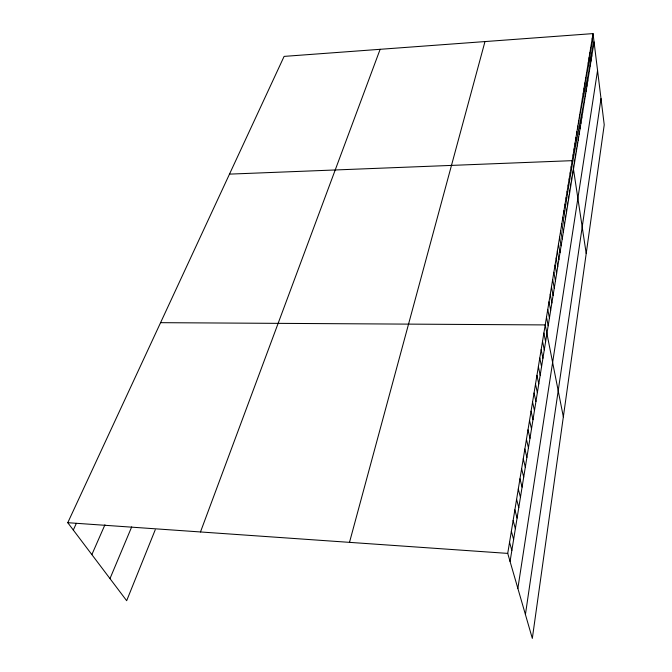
<?xml version="1.0" encoding="UTF-8"?>
<svg xmlns="http://www.w3.org/2000/svg" width="672" height="672" viewBox="0 0 672 672"><rect width="100%" height="100%" fill="white"/><g stroke="black" fill="none" stroke-linecap="round" stroke-linejoin="round"><path stroke-width="1.01" d="M525.42 614.536L601.012 98.591M517.86 588.42L597.559 70.451M510.065 561.473L594.065 42M593.032 33.6L604.229 124.824L532.325 638.4L507.73 553.4L593.032 33.6L284.113 56.389L67.771 522.698L126.664 600.701L155.24 529.796M349.499 542.363L484.982 41.572M200.483 531.955L380.134 49.308M109.981 578.609L131.695 526.89M91.862 554.61L104.924 524.815M73.298 530.023L76.356 523.337M229.488 174.124L572.183 160.658L586.211 253.529M160.574 322.669L545.227 324.92L563.346 416.842M67.771 522.698L507.73 553.4M509.552 542.279L511.854 550.385M511.358 531.308L513.626 539.456M513.131 520.506L515.365 528.688M514.878 509.846L517.079 518.07M516.6 499.346L518.776 507.604M518.297 488.998L520.439 497.28M519.977 478.792L522.085 487.108M521.623 468.728L523.715 477.07M523.253 458.808L525.311 467.174M524.857 449.022L526.89 457.414M526.445 439.37L528.444 447.779M528.007 429.845L529.981 438.287M529.544 420.454L531.502 428.912M531.065 411.188L532.997 419.664M532.568 402.041L534.467 410.542M534.047 393.019L535.928 401.537M535.508 384.115L537.365 392.641M536.953 375.329L538.784 383.872M538.373 366.66L540.179 375.211M539.784 358.092L541.565 366.66M541.17 349.642L542.926 358.226M542.539 341.3L544.278 349.885M543.892 333.06L545.605 341.662M546.504 317.125L548.184 325.744M547.764 309.422L549.427 318.041M549.016 301.812L550.654 310.439M550.25 294.286L551.872 302.921M551.468 286.852L553.073 295.495M552.678 279.51L554.257 288.154M553.871 272.252L555.433 280.896M555.047 265.07L556.592 273.722M556.206 257.981L557.735 266.633M557.357 250.975L558.869 259.627M558.499 244.045L559.994 252.697M559.625 237.191L561.103 245.843M560.734 230.42L562.195 239.072M561.834 223.717L563.279 232.369M562.918 217.098L564.354 225.742M563.993 210.546L565.412 219.198M565.06 204.07L566.454 212.713M566.11 197.66L567.496 206.304M567.143 191.327L568.52 199.97M568.176 185.06L569.537 193.696M569.192 178.861L570.536 187.496M570.2 172.729L571.528 181.356M571.192 166.664L572.51 175.283M573.157 154.72L574.442 163.33M574.115 148.848L575.392 157.45M575.072 143.035L576.332 151.628M576.013 137.281L577.265 145.866M577.878 125.95L579.104 134.526M576.954 131.586L578.189 140.171M578.794 120.372L580.003 128.94M579.701 114.845L580.902 123.413M581.482 103.975L582.658 112.518M580.591 109.385L581.784 117.936M582.364 98.616L583.523 107.15M583.229 93.316L584.388 101.842M584.942 82.874L586.076 91.375M584.094 88.066L585.236 96.583M586.622 72.635L587.74 81.119M585.791 77.725L586.908 86.226M587.454 67.586L588.554 76.062M589.084 57.641L590.167 66.1M588.277 62.588L589.361 71.056M589.89 52.744L590.957 61.186M591.478 43.075L592.528 51.5M590.688 47.888L591.746 56.322M592.259 38.321L593.3 46.729"/></g></svg>
